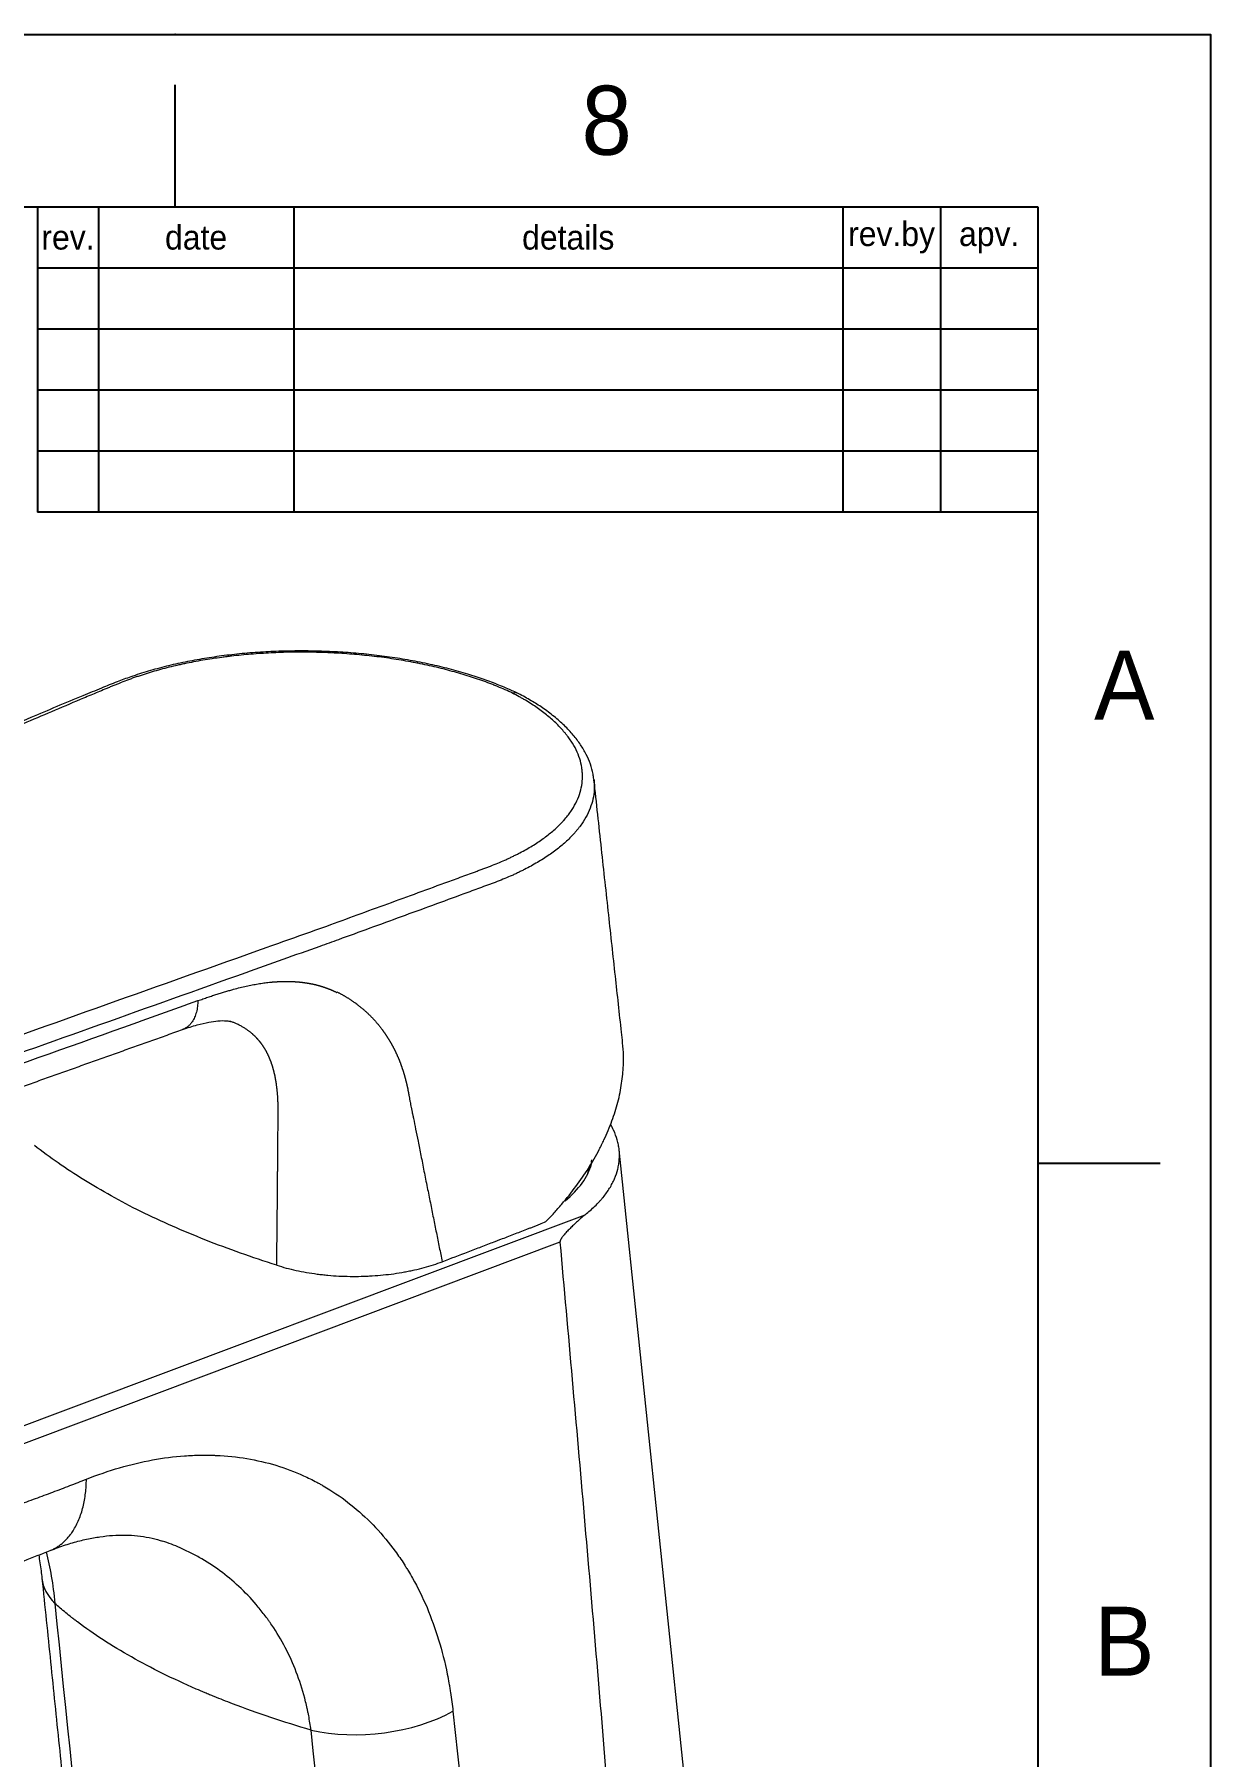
# Model space of a CAD drawing. Extents: x 8168 to 8762, y -18192 to -17772.
# Drawn here: x 8665.2 to 8761.6, y -17913.1 to -17772 of the extents above; entities that cross this region are included whole.
import ezdxf

# ---------------------------------------------------------------- set-up
doc = ezdxf.new("R2010")
doc.units = 0
doc.header["$MEASUREMENT"] = 0
doc.linetypes.add('HIDDEN2', pattern=[4.7625, 3.175, -1.5875])
doc.layers.get('0').update_dxf_attribs({"linetype": 'CONTINUOUS'})
for name, color, linetype in [('1', 4, 'HIDDEN2'), ('FORM', 7, 'CONTINUOUS'), ('TEXT', 2, 'CONTINUOUS')]:
    doc.layers.add(name, color=color, linetype=linetype)
doc.styles.get("Standard").update_dxf_attribs({"font": 'Gulim.ttf'})

msp = doc.modelspace()

# ---------------------------------------------------------------- linework, layer by layer
for p, q in [((8676.77, -17786.11), (8676.77, -17776.11)), ((8747.48, -17786.11), (8181.82, -17786.11)), ((8747.48, -18177.83), (8747.48, -17786.11)), ((8747.48, -17864.45), (8757.48, -17864.45))]:
    msp.add_line(p, q)
msp.add_lwpolyline([(8167.68, -17771.97), (8761.62, -17771.97), (8761.62, -18191.97), (8167.68, -18191.97)], close=True)
for p in [(8676.77, -17771.97), (8747.48, -17864.45)]:
    msp.add_point(p)
at = {"layer": '1', "color": 7, "linetype": 'Continuous', "lineweight": 18}
msp.add_line((8722.52, -17953.2), (8713.15, -17863.37), dxfattribs=at)
at = {"layer": '1', "color": 1, "linetype": 'Continuous', "lineweight": 13}
for p, q in [((8631.23, -17898.4), (8710.37, -17868.68)), ((8708.3, -17870.94), (8631.88, -17899.64))]:
    msp.add_line(p, q, dxfattribs=at)
at = {"layer": '1', "color": 7, "linetype": 'Continuous', "lineweight": 18}
for centre, major_axis, ratio, start_param, end_param in [((8691.03, -17863.04), (20, -0.51), 0.443758, 5.80876, 6.172203), ((8691.03, -17863.52), (-19.87, 0.22), 0.454517, 2.970964, 3.042828), ((8691.01, -17864.99), (20, -0.23), 0.454517, 0.095032, 0.106126)]:
    msp.add_ellipse(centre, major_axis=major_axis, ratio=ratio, start_param=start_param, end_param=end_param, dxfattribs=at)
at = {"layer": '1', "color": 1, "linetype": 'Continuous', "lineweight": 13}
for centre, major_axis, ratio, start_param, end_param in [((8675.8, -17897.47), (9.95, 1.02), 0.535168, 3.142851, 3.552822), ((8692.88, -17905.91), (-9.94, -1.07), 0.530849, 0.9898, 2.245457)]:
    msp.add_ellipse(centre, major_axis=major_axis, ratio=ratio, start_param=start_param, end_param=end_param, dxfattribs=at)
at = {"layer": '1', "color": 7, "linetype": 'Continuous', "lineweight": 18}
for points, knots in [([(8704.81, -17825.94), (8704.74, -17825.91), (8704.3, -17825.7), (8703.46, -17825.34), (8702.23, -17824.87), (8700.89, -17824.42), (8699.43, -17824), (8697.86, -17823.62), (8696.23, -17823.29), (8694.56, -17823.01), (8692.87, -17822.79), (8691.15, -17822.63), (8689.42, -17822.53), (8687.67, -17822.48), (8685.92, -17822.49), (8684.18, -17822.55), (8682.46, -17822.68), (8680.78, -17822.86), (8679.15, -17823.1), (8677.56, -17823.39), (8676.03, -17823.74), (8674.54, -17824.14), (8673.2, -17824.57), (8671.92, -17825.04), (8670.64, -17825.57), (8668.27, -17826.54), (8664.69, -17828.04), (8661.49, -17829.43), (8659.67, -17830.19), (8659.5, -17830.27)], [0, 0, 0, 0, 0.005311, 0.03469, 0.063045, 0.092624, 0.124971, 0.157444, 0.189978, 0.222461, 0.254804, 0.28693, 0.319136, 0.351604, 0.384175, 0.416794, 0.449397, 0.481934, 0.514093, 0.546261, 0.578791, 0.61163, 0.644702, 0.672354, 0.705021, 0.744854, 0.856167, 0.986776, 1, 1, 1, 1]), ([(8704.41, -17825.94), (8704.42, -17825.94), (8704.42, -17825.94), (8704.44, -17825.93), (8704.44, -17825.93), (8704.46, -17825.93), (8704.47, -17825.92), (8704.5, -17825.91), (8704.52, -17825.91), (8704.59, -17825.9), (8704.63, -17825.9), (8704.68, -17825.9), (8704.69, -17825.9), (8704.71, -17825.9), (8704.72, -17825.9), (8704.75, -17825.91), (8704.76, -17825.91), (8704.8, -17825.93), (8704.82, -17825.93), (8704.83, -17825.94)], [0, 0, 0, 0, 0.035814, 0.035814, 0.071628, 0.071628, 0.143256, 0.143256, 0.286512, 0.286512, 0.573024, 0.573024, 0.644653, 0.644653, 0.716281, 0.716281, 0.859537, 0.859537, 1, 1, 1, 1]), ([(8711.07, -17833), (8711.06, -17832.86), (8711.01, -17832.44), (8710.81, -17831.75), (8710.47, -17830.95), (8710, -17830.16), (8709.4, -17829.37), (8708.68, -17828.6), (8707.83, -17827.85), (8706.93, -17827.17), (8705.94, -17826.55), (8705.24, -17826.16), (8704.86, -17825.97), (8704.83, -17825.95)], [0, 0, 0, 0, 0.05228, 0.152224, 0.252829, 0.357816, 0.465525, 0.575322, 0.686274, 0.797358, 0.892831, 0.991786, 1, 1, 1, 1]), ([(8713.44, -17854.6), (8713.41, -17854.31), (8713.21, -17852.49), (8712.83, -17848.99), (8712.28, -17843.98), (8711.7, -17838.62), (8711.3, -17834.94), (8711.09, -17833.06)], [0, 0, 0, 0, 0.040629, 0.254664, 0.487292, 0.738505, 1, 1, 1, 1]), ([(8677.37, -17853.51), (8677.79, -17853.36), (8678.55, -17853.12), (8679.52, -17852.89), (8680.36, -17852.77), (8680.99, -17852.78), (8681.23, -17852.82), (8681.29, -17852.85)], [0, 0, 0, 0, 0.211822, 0.403395, 0.576564, 0.805133, 1, 1, 1, 1]), ([(8707.15, -17869.24), (8707.38, -17869.01), (8707.6, -17868.77), (8708.03, -17868.3), (8708.24, -17868.06), (8708.86, -17867.34), (8709.25, -17866.85), (8709.98, -17865.87), (8710.32, -17865.37), (8710.96, -17864.36), (8711.25, -17863.85), (8711.59, -17863.2), (8711.65, -17863.07), (8711.75, -17862.88), (8711.78, -17862.81), (8711.85, -17862.68), (8712, -17862.36), (8712.15, -17862.03), (8712.47, -17861.25), (8712.66, -17860.74), (8712.98, -17859.71), (8713.12, -17859.19), (8713.33, -17858.17), (8713.4, -17857.66), (8713.46, -17857.03), (8713.47, -17856.9), (8713.49, -17856.71), (8713.49, -17856.65), (8713.5, -17856.52), (8713.51, -17856.2), (8713.51, -17855.89), (8713.5, -17855.29), (8713.48, -17854.95), (8713.44, -17854.6)], [0, 0, 0, 0, 0.051488, 0.051488, 0.102976, 0.102976, 0.205952, 0.205952, 0.308928, 0.308928, 0.411904, 0.411904, 0.437648, 0.437648, 0.45052, 0.45052, 0.463392, 0.51488, 0.51488, 0.617856, 0.617856, 0.720832, 0.720832, 0.823808, 0.823808, 0.849552, 0.849552, 0.862424, 0.862424, 0.875296, 0.926784, 0.926784, 1, 1, 1, 1]), ([(8710.37, -17868.68), (8710.65, -17868.45), (8710.92, -17868.22), (8711.29, -17867.86), (8711.4, -17867.74), (8711.57, -17867.56), (8711.63, -17867.5), (8711.73, -17867.38), (8711.79, -17867.32), (8712.04, -17867.01), (8712.22, -17866.76), (8712.45, -17866.38), (8712.52, -17866.25), (8712.63, -17866.05), (8712.66, -17865.99), (8712.72, -17865.86), (8712.75, -17865.8), (8712.89, -17865.47), (8712.98, -17865.21), (8713.07, -17864.81), (8713.11, -17864.62), (8713.14, -17864.42), (8713.16, -17864.28), (8713.16, -17864.22), (8713.18, -17863.88), (8713.18, -17863.62), (8713.14, -17863.22), (8713.11, -17863.02), (8713.06, -17862.82), (8713.03, -17862.69), (8713.01, -17862.62), (8712.92, -17862.29), (8712.76, -17861.86), (8712.54, -17861.43), (8712.45, -17861.27)], [0, 0, 0, 0, 0.10401, 0.10401, 0.156014, 0.156014, 0.182017, 0.182017, 0.208019, 0.208019, 0.312029, 0.312029, 0.364033, 0.364033, 0.390036, 0.390036, 0.416038, 0.416038, 0.520048, 0.520048, 0.572053, 0.598055, 0.598055, 0.624057, 0.624057, 0.728067, 0.728067, 0.780072, 0.806074, 0.806074, 0.832077, 0.832077, 0.936086, 1, 1, 1, 1]), ([(8673.95, -17868.42), (8673.11, -17868.01), (8672.31, -17867.58), (8670.75, -17866.71), (8669.25, -17865.83), (8667.15, -17864.45), (8665.85, -17863.5), (8665.23, -17863.01)], [0, 0, 0, 0, 0.25, 0.25, 0.5, 0.75, 1, 1, 1, 1]), ([(8685.09, -17872.82), (8684.08, -17872.5), (8682.1, -17871.83), (8679.25, -17870.77), (8677.43, -17870.01), (8675.66, -17869.23), (8674.79, -17868.83), (8673.95, -17868.42)], [0, 0, 0, 0, 0.25, 0.5, 0.75, 0.75, 1, 1, 1, 1]), ([(8710.37, -17868.68), (8710.29, -17868.75), (8710.2, -17868.81), (8710.04, -17868.96), (8709.95, -17869.03), (8709.78, -17869.19), (8709.69, -17869.27), (8709.52, -17869.43), (8709.43, -17869.52), (8709.24, -17869.69), (8709.15, -17869.78), (8709.01, -17869.93), (8708.96, -17869.98), (8708.87, -17870.07), (8708.82, -17870.12), (8708.73, -17870.23), (8708.68, -17870.28), (8708.61, -17870.36), (8708.59, -17870.39), (8708.54, -17870.45), (8708.52, -17870.48), (8708.47, -17870.54), (8708.45, -17870.57), (8708.42, -17870.62), (8708.41, -17870.64), (8708.39, -17870.67), (8708.38, -17870.69), (8708.36, -17870.73), (8708.35, -17870.74), (8708.33, -17870.78), (8708.32, -17870.8), (8708.31, -17870.83), (8708.31, -17870.84), (8708.31, -17870.86), (8708.3, -17870.87), (8708.3, -17870.9), (8708.3, -17870.92), (8708.3, -17870.94)], [0, 0, 0, 0, 0.125, 0.125, 0.25, 0.25, 0.375, 0.375, 0.5, 0.5, 0.625, 0.625, 0.6875, 0.6875, 0.75, 0.75, 0.8125, 0.8125, 0.84375, 0.84375, 0.875, 0.875, 0.90625, 0.90625, 0.921875, 0.921875, 0.9375, 0.9375, 0.953125, 0.953125, 0.96875, 0.96875, 0.976562, 0.976562, 0.984375, 0.984375, 1, 1, 1, 1]), ([(8698.65, -17872.53), (8699.36, -17872.26), (8700.07, -17871.99), (8701.14, -17871.58), (8701.5, -17871.44), (8702.21, -17871.17), (8702.56, -17871.03), (8703.01, -17870.86), (8703.1, -17870.83), (8703.27, -17870.76), (8703.36, -17870.73), (8703.63, -17870.62), (8703.81, -17870.56), (8704.34, -17870.35), (8704.7, -17870.21), (8705.23, -17870.01), (8705.41, -17869.94), (8705.67, -17869.84), (8705.76, -17869.8), (8705.94, -17869.74), (8706.03, -17869.7), (8706.2, -17869.63), (8706.29, -17869.6), (8706.47, -17869.53), (8706.73, -17869.42), (8706.98, -17869.32), (8707.15, -17869.24)], [0, 0, 0, 0, 0.25, 0.25, 0.375, 0.375, 0.5, 0.5, 0.53125, 0.53125, 0.5625, 0.5625, 0.625, 0.625, 0.75, 0.75, 0.8125, 0.8125, 0.84375, 0.84375, 0.875, 0.875, 0.90625, 0.90625, 0.9375, 1, 1, 1, 1]), ([(8708.3, -17870.94), (8708.63, -17874.68), (8708.97, -17878.43), (8709.63, -17885.92), (8709.96, -17889.67), (8710.61, -17897.16), (8710.93, -17900.91), (8711.57, -17908.42), (8711.88, -17912.17), (8712.35, -17917.81), (8712.5, -17919.68), (8712.81, -17923.44), (8712.96, -17925.32), (8713.25, -17929.09), (8713.4, -17930.97), (8713.68, -17934.74), (8713.82, -17936.63), (8714.03, -17939.46), (8714.1, -17940.4), (8714.23, -17942.29), (8714.29, -17943.24), (8714.42, -17945.13), (8714.48, -17946.08), (8714.6, -17947.97), (8714.66, -17948.92), (8714.77, -17950.82), (8714.82, -17951.78), (8714.9, -17953.21), (8714.92, -17953.68), (8714.96, -17954.64), (8714.98, -17955.12), (8715.02, -17956.08), (8715.04, -17956.56), (8715.06, -17957.28), (8715.06, -17957.52), (8715.07, -17958.01), (8715.08, -17958.25), (8715.08, -17958.73), (8715.08, -17958.98), (8715.08, -17959.34), (8715.08, -17959.47), (8715.08, -17959.71), (8715.07, -17959.83), (8715.07, -17960.08), (8715.06, -17960.2), (8715.05, -17960.39), (8715.05, -17960.45), (8715.04, -17960.58), (8715.04, -17960.64), (8715.03, -17960.77), (8715.02, -17960.83), (8715.01, -17960.92), (8715.01, -17960.96), (8715, -17961.02), (8714.99, -17961.05), (8714.98, -17961.12), (8714.98, -17961.15), (8714.96, -17961.21), (8714.95, -17961.25), (8714.94, -17961.29), (8714.94, -17961.31), (8714.92, -17961.34), (8714.92, -17961.36), (8714.91, -17961.38), (8714.9, -17961.39), (8714.89, -17961.4), (8714.89, -17961.41), (8714.88, -17961.42), (8714.87, -17961.43), (8714.86, -17961.44), (8714.86, -17961.44), (8714.85, -17961.44), (8714.85, -17961.44), (8714.85, -17961.45)], [0, 0, 0, 0, 0.125, 0.125, 0.25, 0.25, 0.375, 0.375, 0.5, 0.5, 0.5625, 0.5625, 0.625, 0.625, 0.6875, 0.6875, 0.75, 0.75, 0.78125, 0.78125, 0.8125, 0.8125, 0.84375, 0.84375, 0.875, 0.875, 0.90625, 0.90625, 0.921875, 0.921875, 0.9375, 0.9375, 0.953125, 0.953125, 0.960937, 0.960937, 0.96875, 0.96875, 0.976562, 0.976562, 0.980469, 0.980469, 0.984375, 0.984375, 0.988281, 0.988281, 0.990234, 0.990234, 0.992187, 0.992187, 0.994141, 0.994141, 0.995117, 0.995117, 0.996094, 0.996094, 0.99707, 0.99707, 0.998047, 0.998047, 0.998535, 0.998535, 0.999023, 0.999023, 0.999268, 0.999268, 0.999512, 0.999512, 0.999756, 0.999756, 0.999878, 0.999878, 1, 1, 1, 1]), ([(8685.09, -17872.82), (8685.34, -17872.9), (8685.6, -17872.98), (8686.13, -17873.12), (8686.67, -17873.25), (8687.23, -17873.36), (8687.81, -17873.46), (8688.1, -17873.5), (8688.47, -17873.55), (8688.54, -17873.56), (8688.69, -17873.58), (8688.92, -17873.6), (8689.14, -17873.62), (8689.59, -17873.67), (8690.19, -17873.71), (8690.79, -17873.73), (8691.4, -17873.74), (8691.71, -17873.73), (8692.09, -17873.73), (8692.17, -17873.72), (8692.32, -17873.72), (8692.55, -17873.71), (8692.77, -17873.7), (8693.23, -17873.67), (8693.82, -17873.62), (8694.7, -17873.52), (8695.27, -17873.43), (8695.62, -17873.36), (8695.69, -17873.35), (8695.83, -17873.32), (8696.04, -17873.28), (8696.25, -17873.24), (8696.65, -17873.15), (8697.18, -17873.02), (8697.69, -17872.87), (8698.18, -17872.71), (8698.42, -17872.62), (8698.65, -17872.53)], [0, 0, 0, 0, 0.0625, 0.0625, 0.125, 0.1875, 0.1875, 0.25, 0.25, 0.265625, 0.265625, 0.28125, 0.3125, 0.3125, 0.375, 0.4375, 0.4375, 0.5, 0.5, 0.515625, 0.515625, 0.53125, 0.5625, 0.5625, 0.625, 0.6875, 0.75, 0.75, 0.765625, 0.765625, 0.78125, 0.8125, 0.8125, 0.875, 0.9375, 0.9375, 1, 1, 1, 1]), ([(8666.51, -17896.21), (8666.73, -17896.12), (8667.37, -17895.87), (8668.37, -17895.55), (8669.52, -17895.25), (8670.62, -17895.06), (8671.67, -17894.94), (8672.7, -17894.92), (8673.7, -17894.98), (8674.65, -17895.13), (8675.33, -17895.28), (8675.67, -17895.41), (8675.73, -17895.43)], [0, 0, 0, 0, 0.056103, 0.162807, 0.269739, 0.37708, 0.485467, 0.600732, 0.719656, 0.843051, 0.971909, 1, 1, 1, 1]), ([(8627.16, -17910.02), (8627.66, -17909.87), (8628.61, -17909.59), (8629.73, -17909.28), (8630.52, -17909.05), (8631.01, -17908.91), (8631.69, -17908.73), (8632.9, -17908.28), (8634.66, -17907.69), (8636.67, -17907), (8638.46, -17906.38), (8640.02, -17905.84), (8641.34, -17905.38), (8642.41, -17905.01), (8643.38, -17904.67), (8644.68, -17904.23), (8646.48, -17903.6), (8648.88, -17902.75), (8651.68, -17901.76), (8654.87, -17900.61), (8658.43, -17899.3), (8662.37, -17897.82), (8665.09, -17896.76), (8666.52, -17896.2)], [0, 0, 0, 0, 0.035968, 0.068199, 0.08042, 0.092492, 0.103755, 0.128595, 0.185715, 0.236431, 0.280987, 0.321725, 0.355181, 0.381352, 0.403476, 0.429341, 0.479974, 0.541186, 0.612781, 0.694534, 0.786252, 0.887955, 1, 1, 1, 1]), ([(8665.58, -17896.56), (8665.65, -17896.98), (8665.75, -17897.61), (8665.82, -17898.28), (8665.84, -17898.5)], [0, 0, 0, 0, 0.6794, 1, 1, 1, 1])]:
    msp.add_open_spline(points, degree=3, knots=knots, dxfattribs=at)
at = {"layer": '1', "color": 1, "linetype": 'Continuous', "lineweight": 13}
for points, degree, knots in [([(8704.41, -17825.94), (8704.02, -17825.76), (8703.61, -17825.58), (8703.09, -17825.36), (8702.98, -17825.32), (8702.77, -17825.24), (8702.66, -17825.19), (8702.33, -17825.07), (8702.11, -17824.99), (8701.45, -17824.76), (8700.99, -17824.61), (8700.07, -17824.32), (8699.59, -17824.19), (8698.62, -17823.93), (8698.12, -17823.81), (8697.37, -17823.64), (8697.11, -17823.59), (8696.72, -17823.51), (8696.59, -17823.49), (8696.33, -17823.44), (8696.2, -17823.41), (8695.55, -17823.29), (8695.02, -17823.2), (8693.95, -17823.04), (8693.42, -17822.97), (8692.34, -17822.85), (8691.8, -17822.8), (8690.7, -17822.71), (8690.15, -17822.67), (8689.45, -17822.64), (8689.24, -17822.63), (8689.03, -17822.62), (8688.89, -17822.62), (8688.82, -17822.62), (8688.48, -17822.6), (8688.2, -17822.6), (8687.36, -17822.58), (8686.81, -17822.58), (8685.71, -17822.6), (8684.62, -17822.64), (8683.53, -17822.71), (8682.45, -17822.8), (8681.92, -17822.85), (8681.32, -17822.92), (8681.25, -17822.93), (8681.12, -17822.94), (8680.92, -17822.97), (8680.46, -17823.03), (8680.07, -17823.08), (8679.29, -17823.2), (8678.78, -17823.29), (8678.03, -17823.43), (8677.78, -17823.48), (8677.41, -17823.56), (8677.23, -17823.6), (8677.04, -17823.64), (8676.92, -17823.67), (8676.86, -17823.69), (8676.32, -17823.81), (8675.85, -17823.93), (8675.16, -17824.12), (8674.93, -17824.19), (8674.6, -17824.29), (8674.49, -17824.32), (8674.33, -17824.37), (8674.27, -17824.39), (8674.16, -17824.43), (8674.11, -17824.44), (8674, -17824.48), (8673.94, -17824.5), (8673.84, -17824.53), (8673.78, -17824.55), (8673.62, -17824.6), (8673.51, -17824.64), (8673.3, -17824.71), (8673.2, -17824.75), (8672.99, -17824.82), (8672.89, -17824.86), (8672.58, -17824.98), (8672.38, -17825.06), (8672.14, -17825.16), (8672.09, -17825.18), (8671.99, -17825.22), (8671.94, -17825.24), (8671.84, -17825.28), (8671.79, -17825.3), (8671.69, -17825.34), (8671.64, -17825.36), (8671.5, -17825.42), (8671.4, -17825.46), (8671.2, -17825.54), (8671.11, -17825.58), (8670.81, -17825.7), (8670.62, -17825.79), (8670.04, -17826.03), (8669.65, -17826.19), (8667.7, -17827.01), (8666.15, -17827.67), (8663.04, -17828.98), (8661.49, -17829.64), (8659.93, -17830.29)], 3, [0, 0, 0, 0, 0.03125, 0.03125, 0.039063, 0.039063, 0.046875, 0.046875, 0.0625, 0.0625, 0.09375, 0.09375, 0.125, 0.125, 0.15625, 0.15625, 0.171875, 0.171875, 0.179688, 0.179688, 0.1875, 0.1875, 0.21875, 0.21875, 0.25, 0.25, 0.28125, 0.28125, 0.3125, 0.3125, 0.320313, 0.324219, 0.324219, 0.328125, 0.328125, 0.34375, 0.34375, 0.375, 0.375, 0.40625, 0.4375, 0.4375, 0.46875, 0.46875, 0.472656, 0.472656, 0.476563, 0.484375, 0.5, 0.5, 0.53125, 0.53125, 0.546875, 0.546875, 0.554688, 0.558594, 0.558594, 0.5625, 0.5625, 0.59375, 0.59375, 0.609375, 0.609375, 0.617188, 0.617188, 0.621094, 0.621094, 0.625, 0.625, 0.628906, 0.628906, 0.632813, 0.632813, 0.640625, 0.640625, 0.648438, 0.648438, 0.65625, 0.65625, 0.671875, 0.671875, 0.675781, 0.675781, 0.679688, 0.679688, 0.683594, 0.683594, 0.6875, 0.6875, 0.695313, 0.695313, 0.703125, 0.703125, 0.71875, 0.71875, 0.75, 0.75, 0.875, 0.875, 1, 1, 1, 1]), ([(8689.51, -17844.91), (8691.17, -17844.3), (8692.84, -17843.69), (8696.17, -17842.48), (8697.83, -17841.87), (8699.91, -17841.11), (8700.33, -17840.96), (8700.95, -17840.73), (8701.16, -17840.65), (8701.47, -17840.54), (8701.58, -17840.5), (8701.78, -17840.42), (8701.89, -17840.38), (8702.04, -17840.32), (8702.09, -17840.31), (8702.2, -17840.27), (8702.25, -17840.25), (8702.4, -17840.19), (8702.51, -17840.15), (8702.81, -17840.03), (8703.01, -17839.95), (8703.41, -17839.79), (8703.6, -17839.71), (8703.89, -17839.58), (8703.98, -17839.54), (8704.12, -17839.47), (8704.17, -17839.45), (8704.26, -17839.41), (8704.31, -17839.38), (8704.4, -17839.34), (8704.44, -17839.32), (8704.53, -17839.27), (8704.58, -17839.25), (8704.72, -17839.18), (8704.8, -17839.14), (8705.07, -17839), (8705.24, -17838.91), (8705.75, -17838.63), (8706.07, -17838.44), (8706.67, -17838.04), (8707.25, -17837.64), (8707.75, -17837.22), (8708.1, -17836.9), (8708.22, -17836.79), (8708.38, -17836.62), (8708.43, -17836.56), (8708.54, -17836.45), (8708.59, -17836.4), (8708.74, -17836.23), (8708.83, -17836.11), (8708.97, -17835.94), (8709.01, -17835.88), (8709.1, -17835.77), (8709.14, -17835.71), (8709.34, -17835.42), (8709.48, -17835.19), (8709.72, -17834.72), (8709.82, -17834.48), (8709.98, -17834), (8710.04, -17833.76), (8710.13, -17833.27), (8710.15, -17833.03), (8710.15, -17832.75), (8710.15, -17832.72), (8710.15, -17832.66), (8710.15, -17832.63), (8710.14, -17832.54), (8710.13, -17832.35), (8710.11, -17832.17), (8710.05, -17831.8), (8710, -17831.56), (8709.84, -17831.07), (8709.74, -17830.83), (8709.51, -17830.35), (8709.37, -17830.11), (8709.13, -17829.75), (8709.05, -17829.63), (8708.92, -17829.46), (8708.87, -17829.4), (8708.8, -17829.31), (8708.78, -17829.28), (8708.73, -17829.22), (8708.7, -17829.19), (8708.48, -17828.93), (8708.27, -17828.69), (8707.81, -17828.24), (8707.56, -17828.02), (8707.02, -17827.58), (8706.74, -17827.37), (8706.14, -17826.94), (8705.82, -17826.74), (8705.39, -17826.48), (8705.31, -17826.43), (8705.14, -17826.33), (8705.05, -17826.28), (8704.78, -17826.14), (8704.6, -17826.04), (8704.41, -17825.94)], 3, [0, 0, 0, 0, 0.125, 0.125, 0.25, 0.25, 0.28125, 0.28125, 0.296875, 0.296875, 0.304688, 0.304688, 0.3125, 0.3125, 0.316406, 0.316406, 0.320313, 0.320313, 0.328125, 0.328125, 0.34375, 0.34375, 0.359375, 0.359375, 0.367188, 0.367188, 0.371094, 0.371094, 0.375, 0.375, 0.378906, 0.378906, 0.382813, 0.382813, 0.390625, 0.390625, 0.40625, 0.40625, 0.4375, 0.4375, 0.46875, 0.5, 0.5, 0.515625, 0.515625, 0.523438, 0.523438, 0.53125, 0.53125, 0.546875, 0.546875, 0.554688, 0.554688, 0.5625, 0.5625, 0.59375, 0.59375, 0.625, 0.625, 0.65625, 0.65625, 0.6875, 0.6875, 0.691406, 0.691406, 0.695313, 0.695313, 0.703125, 0.71875, 0.71875, 0.75, 0.75, 0.78125, 0.78125, 0.8125, 0.8125, 0.828125, 0.828125, 0.835938, 0.835938, 0.839844, 0.839844, 0.84375, 0.84375, 0.875, 0.875, 0.90625, 0.90625, 0.9375, 0.9375, 0.96875, 0.96875, 0.976562, 0.976562, 0.984375, 0.984375, 1, 1, 1, 1]), ([(8711.09, -17833.06), (8711.09, -17833.07), (8711.1, -17833.09), (8711.1, -17833.17), (8711.11, -17833.26), (8711.12, -17833.36), (8711.12, -17833.42), (8711.12, -17833.46), (8711.12, -17833.74), (8711.11, -17834), (8711.04, -17834.5), (8710.98, -17834.75), (8710.83, -17835.25), (8710.73, -17835.5), (8710.5, -17835.99), (8710.36, -17836.24), (8710.13, -17836.6), (8710.04, -17836.72), (8709.91, -17836.9), (8709.86, -17836.96), (8709.77, -17837.08), (8709.67, -17837.2), (8709.57, -17837.32), (8709.47, -17837.44), (8709.42, -17837.49), (8709.26, -17837.67), (8709.14, -17837.78), (8708.79, -17838.13), (8708.54, -17838.35), (8708, -17838.79), (8707.72, -17839), (8707.11, -17839.41), (8706.79, -17839.62), (8706.11, -17840.01), (8705.76, -17840.21), (8705.34, -17840.42), (8705.29, -17840.44), (8705.2, -17840.49), (8705.15, -17840.51), (8705.06, -17840.56), (8705.01, -17840.58), (8704.91, -17840.63), (8704.87, -17840.65), (8704.72, -17840.72), (8704.63, -17840.77), (8704.43, -17840.86), (8704.33, -17840.9), (8704.03, -17841.03), (8703.83, -17841.12), (8703.42, -17841.28), (8703.21, -17841.37), (8702.94, -17841.47), (8702.89, -17841.49), (8702.78, -17841.53), (8702.73, -17841.54), (8702.57, -17841.6), (8702.46, -17841.64), (8702.14, -17841.76), (8701.93, -17841.84), (8701.29, -17842.08), (8700.86, -17842.23), (8698.72, -17843.02), (8697, -17843.65), (8693.57, -17844.9), (8691.85, -17845.53), (8690.14, -17846.15)], 3, [0, 0, 0, 0, 0.002682, 0.002682, 0.013763, 0.019304, 0.019304, 0.024844, 0.024844, 0.06917, 0.06917, 0.113495, 0.113495, 0.15782, 0.15782, 0.202145, 0.202145, 0.224308, 0.224308, 0.235389, 0.235389, 0.246471, 0.257552, 0.257552, 0.268633, 0.268633, 0.290796, 0.290796, 0.335121, 0.335121, 0.379446, 0.379446, 0.423772, 0.423772, 0.468097, 0.468097, 0.473638, 0.473638, 0.479178, 0.479178, 0.484719, 0.484719, 0.49026, 0.49026, 0.501341, 0.501341, 0.512422, 0.512422, 0.534585, 0.534585, 0.556747, 0.556747, 0.562288, 0.562288, 0.567829, 0.567829, 0.57891, 0.57891, 0.601073, 0.601073, 0.645398, 0.645398, 0.822699, 0.822699, 1, 1, 1, 1]), ([(8657.95, -17856.15), (8662.34, -17854.59), (8666.73, -17853.02), (8675.51, -17849.89), (8679.9, -17848.33), (8686.03, -17846.15), (8687.77, -17845.53), (8689.51, -17844.91)], 3, [0, 0, 0, 0, 0.417341, 0.417341, 0.834761, 0.834761, 1, 1, 1, 1]), ([(8690.14, -17846.15), (8689.63, -17846.33), (8689.12, -17846.51), (8686.59, -17847.42), (8684.57, -17848.14), (8678.55, -17850.28), (8674.55, -17851.71), (8666.56, -17854.55), (8662.57, -17855.98), (8658.58, -17857.4)], 3, [0, 0, 0, 0, 0.048144, 0.048144, 0.240718, 0.240718, 0.620359, 0.620359, 1, 1, 1, 1]), ([(8678.63, -17851.14), (8678.7, -17851.12), (8678.84, -17851.07), (8679.04, -17851), (8679.24, -17850.93), (8679.44, -17850.86), (8679.64, -17850.8), (8679.83, -17850.73), (8680.01, -17850.67), (8680.2, -17850.61), (8680.38, -17850.55), (8680.56, -17850.5), (8680.73, -17850.44), (8680.91, -17850.39), (8681.07, -17850.34), (8681.24, -17850.3), (8681.4, -17850.25), (8681.68, -17850.17), (8682.08, -17850.07), (8682.59, -17849.95), (8683.08, -17849.85), (8683.56, -17849.76), (8684.03, -17849.69), (8684.35, -17849.65), (8684.54, -17849.63), (8684.59, -17849.63), (8684.65, -17849.62), (8684.7, -17849.62), (8684.75, -17849.61), (8684.81, -17849.61), (8684.86, -17849.6), (8684.91, -17849.6), (8684.97, -17849.6), (8685.02, -17849.59), (8685.07, -17849.59), (8685.12, -17849.59), (8685.17, -17849.58), (8685.23, -17849.58), (8685.28, -17849.58), (8685.33, -17849.58), (8685.38, -17849.57), (8685.43, -17849.57), (8685.48, -17849.57), (8685.54, -17849.57), (8685.59, -17849.57), (8685.64, -17849.57), (8685.69, -17849.56), (8685.74, -17849.56), (8685.79, -17849.56), (8685.84, -17849.56), (8685.89, -17849.56), (8685.94, -17849.56), (8685.99, -17849.56), (8686.04, -17849.56), (8686.09, -17849.57), (8686.14, -17849.57), (8686.19, -17849.57), (8686.24, -17849.57), (8686.29, -17849.57), (8686.34, -17849.57), (8686.39, -17849.57), (8686.44, -17849.58), (8686.49, -17849.58), (8686.54, -17849.58), (8686.59, -17849.59), (8686.63, -17849.59), (8686.68, -17849.59), (8686.73, -17849.6), (8686.78, -17849.6), (8686.83, -17849.6), (8686.88, -17849.61), (8686.92, -17849.61), (8686.97, -17849.62), (8687.02, -17849.62), (8687.07, -17849.63), (8687.11, -17849.63), (8687.16, -17849.64), (8687.21, -17849.64), (8687.26, -17849.65), (8687.3, -17849.65), (8687.35, -17849.66), (8687.4, -17849.67), (8687.44, -17849.67), (8687.49, -17849.68), (8687.54, -17849.69), (8687.58, -17849.7), (8687.63, -17849.7), (8687.67, -17849.71), (8687.72, -17849.72), (8687.77, -17849.73), (8687.81, -17849.74), (8687.86, -17849.75), (8687.9, -17849.75), (8687.95, -17849.76), (8687.99, -17849.77), (8688.04, -17849.78), (8688.08, -17849.79), (8688.13, -17849.8), (8688.17, -17849.81), (8688.22, -17849.82), (8688.26, -17849.83), (8688.31, -17849.84), (8688.35, -17849.86), (8688.39, -17849.87), (8688.44, -17849.88), (8688.48, -17849.89), (8688.53, -17849.9), (8688.57, -17849.91), (8688.61, -17849.93), (8688.66, -17849.94), (8688.7, -17849.95), (8688.74, -17849.96), (8688.78, -17849.98), (8688.83, -17849.99), (8688.87, -17850), (8688.91, -17850.02), (8688.96, -17850.03), (8689, -17850.05), (8689.04, -17850.06), (8689.08, -17850.08), (8689.12, -17850.09), (8689.17, -17850.11), (8689.21, -17850.12), (8689.25, -17850.14), (8689.29, -17850.15), (8689.33, -17850.17), (8689.37, -17850.18), (8689.41, -17850.2), (8689.46, -17850.22), (8689.5, -17850.23), (8689.54, -17850.25), (8689.58, -17850.27), (8689.62, -17850.29), (8689.66, -17850.3), (8689.7, -17850.32), (8689.74, -17850.34), (8689.78, -17850.36), (8689.82, -17850.38), (8689.86, -17850.39), (8689.9, -17850.41), (8689.94, -17850.43), (8689.98, -17850.45), (8690, -17850.47), (8690.02, -17850.47)], 3, [0, 0, 0, 0, 0.017248, 0.034225, 0.050932, 0.067369, 0.083536, 0.099434, 0.115063, 0.130423, 0.145514, 0.160336, 0.174891, 0.189178, 0.203198, 0.216952, 0.230438, 0.243659, 0.287165, 0.329671, 0.371196, 0.411762, 0.451389, 0.4901, 0.494683, 0.49926, 0.50383, 0.508393, 0.512949, 0.517498, 0.522041, 0.526577, 0.531107, 0.53563, 0.540146, 0.544656, 0.54916, 0.553657, 0.558148, 0.562632, 0.56711, 0.571582, 0.576048, 0.580508, 0.584962, 0.589409, 0.593851, 0.598287, 0.602717, 0.607141, 0.611559, 0.615972, 0.620378, 0.62478, 0.629175, 0.633565, 0.63795, 0.642328, 0.646702, 0.65107, 0.655433, 0.659791, 0.664143, 0.66849, 0.672832, 0.677169, 0.681501, 0.685828, 0.690151, 0.694468, 0.69878, 0.703088, 0.707391, 0.711689, 0.715982, 0.720271, 0.724556, 0.728836, 0.733111, 0.737382, 0.741649, 0.745912, 0.75017, 0.754425, 0.758675, 0.762921, 0.767163, 0.771401, 0.775635, 0.779865, 0.784092, 0.788315, 0.792534, 0.796749, 0.800961, 0.805169, 0.809374, 0.813576, 0.817774, 0.821969, 0.82616, 0.830348, 0.834534, 0.838716, 0.842895, 0.847071, 0.851244, 0.855414, 0.859582, 0.863746, 0.867908, 0.872067, 0.876224, 0.880378, 0.88453, 0.888679, 0.892826, 0.896971, 0.901113, 0.905253, 0.909391, 0.913527, 0.917661, 0.921793, 0.925923, 0.930051, 0.934177, 0.938302, 0.942425, 0.946546, 0.950666, 0.954784, 0.958901, 0.963016, 0.96713, 0.971242, 0.975354, 0.979464, 0.983573, 0.987681, 0.991789, 0.995895, 1, 1, 1, 1]), ([(8690.03, -17850.43), (8690.06, -17850.44), (8690.11, -17850.47), (8690.2, -17850.51), (8690.28, -17850.56), (8690.36, -17850.6), (8690.44, -17850.64), (8690.52, -17850.69), (8690.6, -17850.73), (8690.68, -17850.78), (8690.76, -17850.83), (8690.84, -17850.88), (8690.92, -17850.92), (8691, -17850.97), (8691.07, -17851.02), (8691.15, -17851.07), (8691.23, -17851.12), (8691.3, -17851.17), (8691.38, -17851.23), (8691.45, -17851.28), (8691.53, -17851.33), (8691.6, -17851.39), (8691.67, -17851.44), (8691.75, -17851.5), (8691.82, -17851.55), (8691.89, -17851.61), (8691.96, -17851.66), (8692.03, -17851.72), (8692.1, -17851.78), (8692.17, -17851.84), (8692.24, -17851.9), (8692.31, -17851.96), (8692.38, -17852.02), (8692.44, -17852.08), (8692.51, -17852.14), (8692.58, -17852.21), (8692.64, -17852.27), (8692.71, -17852.33), (8692.77, -17852.4), (8692.83, -17852.46), (8692.9, -17852.53), (8692.96, -17852.59), (8693.02, -17852.66), (8693.09, -17852.73), (8693.15, -17852.8), (8693.21, -17852.87), (8693.27, -17852.94), (8693.33, -17853.01), (8693.39, -17853.08), (8693.45, -17853.15), (8693.5, -17853.22), (8693.56, -17853.29), (8693.62, -17853.37), (8693.67, -17853.44), (8693.72, -17853.5), (8693.76, -17853.56), (8693.79, -17853.6), (8693.82, -17853.64), (8693.85, -17853.68), (8693.88, -17853.72), (8693.91, -17853.76), (8693.94, -17853.8), (8693.97, -17853.85), (8694, -17853.89), (8694.02, -17853.93), (8694.05, -17853.97), (8694.08, -17854.02), (8694.11, -17854.06), (8694.14, -17854.1), (8694.16, -17854.15), (8694.19, -17854.19), (8694.22, -17854.23), (8694.25, -17854.28), (8694.27, -17854.32), (8694.3, -17854.36), (8694.33, -17854.41), (8694.35, -17854.45), (8694.38, -17854.5), (8694.41, -17854.54), (8694.43, -17854.59), (8694.46, -17854.63), (8694.48, -17854.68), (8694.51, -17854.72), (8694.53, -17854.77), (8694.56, -17854.81), (8694.58, -17854.86), (8694.61, -17854.9), (8694.63, -17854.95), (8694.65, -17855), (8694.68, -17855.04), (8694.7, -17855.09), (8694.73, -17855.14), (8694.75, -17855.18), (8694.77, -17855.23), (8694.8, -17855.28), (8694.82, -17855.32), (8694.84, -17855.37), (8694.86, -17855.42), (8694.89, -17855.47), (8694.91, -17855.51), (8694.93, -17855.56), (8694.95, -17855.61), (8694.97, -17855.66), (8694.99, -17855.71), (8695.02, -17855.76), (8695.04, -17855.81), (8695.06, -17855.86), (8695.08, -17855.9), (8695.1, -17855.95), (8695.12, -17856), (8695.14, -17856.05), (8695.16, -17856.1), (8695.18, -17856.15), (8695.2, -17856.2), (8695.22, -17856.25), (8695.24, -17856.3), (8695.25, -17856.36), (8695.27, -17856.41), (8695.29, -17856.46), (8695.31, -17856.51), (8695.33, -17856.56), (8695.35, -17856.61), (8695.36, -17856.66), (8695.38, -17856.72), (8695.4, -17856.77), (8695.42, -17856.82), (8695.43, -17856.87), (8695.45, -17856.92), (8695.47, -17856.98), (8695.48, -17857.03), (8695.5, -17857.08), (8695.51, -17857.14), (8695.53, -17857.19), (8695.55, -17857.24), (8695.56, -17857.3), (8695.58, -17857.35), (8695.59, -17857.41), (8695.61, -17857.46), (8695.62, -17857.51), (8695.64, -17857.57), (8695.65, -17857.62), (8695.66, -17857.68), (8695.68, -17857.73), (8695.69, -17857.79), (8695.71, -17857.84), (8695.72, -17857.9), (8695.73, -17857.95), (8695.75, -17858.01), (8695.76, -17858.07), (8695.77, -17858.12), (8695.78, -17858.18), (8695.8, -17858.24), (8695.81, -17858.29), (8695.82, -17858.35), (8695.83, -17858.41), (8695.84, -17858.46), (8695.85, -17858.52), (8695.86, -17858.58), (8695.88, -17858.64), (8695.89, -17858.69), (8695.9, -17858.75), (8695.9, -17858.79), (8695.91, -17858.81)], 3, [0, 0, 0, 0, 0.009517, 0.019014, 0.028494, 0.037955, 0.047398, 0.056823, 0.066231, 0.075622, 0.084997, 0.094355, 0.103697, 0.113024, 0.122335, 0.131631, 0.140912, 0.150179, 0.159431, 0.16867, 0.177895, 0.187108, 0.196307, 0.205494, 0.214669, 0.223832, 0.232984, 0.242124, 0.251254, 0.260373, 0.269482, 0.278582, 0.287671, 0.296752, 0.305824, 0.314888, 0.323944, 0.332992, 0.342032, 0.351066, 0.360093, 0.369113, 0.378128, 0.387137, 0.396141, 0.40514, 0.414134, 0.423124, 0.43211, 0.441093, 0.450073, 0.45905, 0.468024, 0.476997, 0.485968, 0.490848, 0.495724, 0.500597, 0.505466, 0.510332, 0.515194, 0.520053, 0.524909, 0.529761, 0.534611, 0.539457, 0.5443, 0.54914, 0.553977, 0.558812, 0.563644, 0.568473, 0.573299, 0.578122, 0.582944, 0.587762, 0.592578, 0.597392, 0.602204, 0.607013, 0.61182, 0.616625, 0.621428, 0.626229, 0.631028, 0.635825, 0.640621, 0.645415, 0.650207, 0.654997, 0.659786, 0.664574, 0.66936, 0.674144, 0.678928, 0.68371, 0.688491, 0.693271, 0.69805, 0.702828, 0.707605, 0.712382, 0.717157, 0.721932, 0.726707, 0.73148, 0.736254, 0.741027, 0.745799, 0.750571, 0.755343, 0.760115, 0.764887, 0.769659, 0.77443, 0.779202, 0.783974, 0.788747, 0.793519, 0.798292, 0.803066, 0.80784, 0.812614, 0.81739, 0.822166, 0.826942, 0.83172, 0.836498, 0.841278, 0.846058, 0.85084, 0.855623, 0.860407, 0.865192, 0.869979, 0.874768, 0.879557, 0.884349, 0.889142, 0.893937, 0.898733, 0.903532, 0.908332, 0.913135, 0.917939, 0.922746, 0.927555, 0.932366, 0.93718, 0.941996, 0.946814, 0.951635, 0.956459, 0.961285, 0.966114, 0.970946, 0.975781, 0.980618, 0.985459, 0.990303, 0.99515, 1, 1, 1, 1]), ([(8658.55, -17858.3), (8663.22, -17856.64), (8667.88, -17854.97), (8674.58, -17852.59), (8676.6, -17851.87), (8678.63, -17851.14)], 3, [0, 0, 0, 0, 0.697279, 0.697279, 1, 1, 1, 1]), ([(8683.19, -17853.96), (8683.18, -17853.94), (8683.14, -17853.91), (8683.09, -17853.86), (8683.03, -17853.81), (8682.96, -17853.76), (8682.89, -17853.7), (8682.81, -17853.64), (8682.72, -17853.57), (8682.63, -17853.51), (8682.53, -17853.44), (8682.43, -17853.37), (8682.32, -17853.31), (8682.2, -17853.24), (8682.07, -17853.17), (8681.94, -17853.1), (8681.77, -17853.03), (8681.57, -17852.94), (8681.4, -17852.89), (8681.31, -17852.86), (8681.3, -17852.85)], 3, [0, 0, 0, 0, 0.02848, 0.06008, 0.094799, 0.132638, 0.173596, 0.217674, 0.264872, 0.31519, 0.368628, 0.425185, 0.484863, 0.547661, 0.613579, 0.682617, 0.754775, 0.871289, 0.981838, 1, 1, 1, 1]), ([(8685.2, -17860.02), (8685.2, -17859.99), (8685.2, -17859.94), (8685.2, -17859.85), (8685.2, -17859.76), (8685.2, -17859.67), (8685.2, -17859.59), (8685.2, -17859.5), (8685.19, -17859.42), (8685.19, -17859.34), (8685.19, -17859.25), (8685.18, -17859.17), (8685.18, -17859.09), (8685.17, -17859.01), (8685.17, -17858.93), (8685.16, -17858.86), (8685.15, -17858.78), (8685.15, -17858.71), (8685.14, -17858.63), (8685.13, -17858.56), (8685.13, -17858.48), (8685.12, -17858.41), (8685.11, -17858.34), (8685.1, -17858.27), (8685.09, -17858.2), (8685.08, -17858.13), (8685.08, -17858.06), (8685.07, -17858), (8685.06, -17857.93), (8685.05, -17857.86), (8685.04, -17857.8), (8685.03, -17857.74), (8685.01, -17857.67), (8685, -17857.61), (8684.99, -17857.55), (8684.98, -17857.49), (8684.97, -17857.43), (8684.96, -17857.37), (8684.95, -17857.31), (8684.93, -17857.25), (8684.92, -17857.2), (8684.91, -17857.14), (8684.89, -17857.09), (8684.88, -17857.03), (8684.87, -17856.98), (8684.86, -17856.92), (8684.84, -17856.87), (8684.83, -17856.82), (8684.81, -17856.77), (8684.8, -17856.72), (8684.79, -17856.67), (8684.77, -17856.62), (8684.76, -17856.57), (8684.74, -17856.53), (8684.73, -17856.48), (8684.72, -17856.44), (8684.7, -17856.39), (8684.69, -17856.35), (8684.67, -17856.31), (8684.66, -17856.26), (8684.64, -17856.22), (8684.63, -17856.18), (8684.61, -17856.14), (8684.6, -17856.09), (8684.58, -17856.05), (8684.56, -17856.01), (8684.55, -17855.97), (8684.53, -17855.93), (8684.52, -17855.89), (8684.5, -17855.85), (8684.48, -17855.81), (8684.46, -17855.77), (8684.45, -17855.73), (8684.43, -17855.69), (8684.41, -17855.65), (8684.39, -17855.62), (8684.38, -17855.58), (8684.36, -17855.54), (8684.34, -17855.5), (8684.32, -17855.47), (8684.3, -17855.43), (8684.28, -17855.39), (8684.27, -17855.36), (8684.25, -17855.32), (8684.23, -17855.28), (8684.21, -17855.25), (8684.19, -17855.21), (8684.17, -17855.18), (8684.15, -17855.15), (8684.13, -17855.11), (8684.11, -17855.08), (8684.09, -17855.04), (8684.07, -17855.01), (8684.04, -17854.98), (8684.02, -17854.94), (8684, -17854.91), (8683.98, -17854.88), (8683.96, -17854.85), (8683.94, -17854.81), (8683.92, -17854.78), (8683.89, -17854.75), (8683.87, -17854.72), (8683.85, -17854.69), (8683.83, -17854.66), (8683.8, -17854.63), (8683.78, -17854.6), (8683.76, -17854.57), (8683.74, -17854.54), (8683.71, -17854.51), (8683.69, -17854.48), (8683.67, -17854.45), (8683.64, -17854.42), (8683.62, -17854.4), (8683.59, -17854.37), (8683.57, -17854.34), (8683.55, -17854.31), (8683.52, -17854.29), (8683.5, -17854.26), (8683.47, -17854.23), (8683.45, -17854.21), (8683.42, -17854.18), (8683.4, -17854.15), (8683.37, -17854.13), (8683.35, -17854.1), (8683.32, -17854.08), (8683.3, -17854.05), (8683.27, -17854.03), (8683.25, -17854), (8683.22, -17853.98), (8683.2, -17853.96), (8683.19, -17853.96)], 3, [0, 0, 0, 0, 0.011277, 0.022484, 0.033618, 0.044682, 0.055674, 0.066595, 0.077445, 0.088223, 0.09893, 0.109566, 0.12013, 0.130623, 0.141045, 0.151396, 0.161675, 0.171883, 0.18202, 0.192085, 0.202079, 0.212002, 0.221854, 0.231634, 0.241343, 0.250981, 0.260548, 0.270043, 0.279467, 0.28882, 0.298101, 0.307311, 0.31645, 0.325518, 0.334515, 0.34344, 0.352294, 0.361077, 0.369789, 0.378429, 0.386998, 0.395496, 0.403923, 0.412278, 0.420563, 0.428776, 0.436918, 0.444989, 0.452988, 0.460917, 0.468774, 0.47656, 0.484275, 0.491919, 0.499491, 0.506676, 0.513846, 0.521002, 0.528144, 0.535272, 0.542386, 0.549485, 0.556571, 0.563643, 0.570701, 0.577744, 0.584774, 0.59179, 0.598792, 0.60578, 0.612753, 0.619713, 0.626659, 0.633592, 0.64051, 0.647414, 0.654305, 0.661181, 0.668044, 0.674893, 0.681728, 0.688549, 0.695356, 0.70215, 0.70893, 0.715696, 0.722448, 0.729187, 0.735912, 0.742623, 0.749321, 0.756004, 0.762675, 0.769331, 0.775974, 0.782603, 0.789219, 0.795821, 0.802409, 0.808984, 0.815545, 0.822093, 0.828627, 0.835148, 0.841655, 0.848149, 0.854629, 0.861096, 0.867549, 0.873989, 0.880416, 0.886829, 0.893229, 0.899616, 0.905989, 0.912349, 0.918695, 0.925029, 0.931349, 0.937656, 0.943949, 0.95023, 0.956497, 0.962751, 0.968992, 0.97522, 0.981434, 0.987636, 0.993824, 1, 1, 1, 1]), ([(8695.91, -17858.81), (8695.91, -17858.85), (8695.93, -17858.92), (8695.95, -17859.03), (8695.97, -17859.14), (8695.98, -17859.24), (8696, -17859.33), (8696.03, -17859.47), (8696.06, -17859.66), (8696.1, -17859.85), (8696.13, -17859.99), (8696.15, -17860.08), (8696.17, -17860.17), (8696.18, -17860.26), (8696.2, -17860.35), (8696.22, -17860.44), (8696.24, -17860.53), (8696.26, -17860.62), (8696.28, -17860.71), (8696.35, -17861.06), (8696.48, -17861.71), (8696.64, -17862.52), (8696.79, -17863.25), (8696.91, -17863.85), (8697.03, -17864.47), (8697.16, -17865.11), (8697.29, -17865.77), (8697.46, -17866.64), (8697.68, -17867.7), (8697.92, -17868.94), (8698.17, -17870.16), (8698.41, -17871.35), (8698.57, -17872.14), (8698.65, -17872.53)], 3, [0, 0, 0, 0, 0.008331, 0.01625, 0.023758, 0.030854, 0.037539, 0.043812, 0.060748, 0.078721, 0.085399, 0.092063, 0.098713, 0.10535, 0.111974, 0.118583, 0.12518, 0.131762, 0.138331, 0.144886, 0.207183, 0.280568, 0.322536, 0.366135, 0.411368, 0.458233, 0.506733, 0.556869, 0.648411, 0.738498, 0.827126, 0.914294, 1, 1, 1, 1]), ([(8685.09, -17872.82), (8685.09, -17872.62), (8685.1, -17872.21), (8685.1, -17871.61), (8685.11, -17871.02), (8685.12, -17870.44), (8685.12, -17869.86), (8685.13, -17869.3), (8685.13, -17868.74), (8685.14, -17868.2), (8685.14, -17867.66), (8685.15, -17867.18), (8685.15, -17866.75), (8685.15, -17866.38), (8685.16, -17866.02), (8685.16, -17865.67), (8685.16, -17865.33), (8685.17, -17865.01), (8685.17, -17864.69), (8685.17, -17864.38), (8685.18, -17864.08), (8685.18, -17863.8), (8685.18, -17863.52), (8685.18, -17863.26), (8685.18, -17863), (8685.19, -17862.76), (8685.19, -17862.52), (8685.19, -17862.3), (8685.19, -17862.09), (8685.19, -17861.88), (8685.2, -17861.69), (8685.2, -17861.51), (8685.2, -17861.34), (8685.2, -17861.18), (8685.2, -17861.02), (8685.2, -17860.88), (8685.2, -17860.75), (8685.2, -17860.63), (8685.2, -17860.53), (8685.2, -17860.43), (8685.2, -17860.34), (8685.21, -17860.26), (8685.21, -17860.19), (8685.21, -17860.14), (8685.21, -17860.09), (8685.21, -17860.05), (8685.2, -17860.03), (8685.2, -17860.02)], 3, [0, 0, 0, 0, 0.047828, 0.094928, 0.1413, 0.186945, 0.231862, 0.276052, 0.319515, 0.36225, 0.404258, 0.445539, 0.475237, 0.504119, 0.532186, 0.559438, 0.585874, 0.611496, 0.636302, 0.660293, 0.683469, 0.70583, 0.727376, 0.748107, 0.768023, 0.787124, 0.80541, 0.822881, 0.839537, 0.855378, 0.870404, 0.884615, 0.898011, 0.910592, 0.922359, 0.93331, 0.943447, 0.952769, 0.961276, 0.968968, 0.975846, 0.981908, 0.987156, 0.991589, 0.995208, 0.998011, 1, 1, 1, 1]), ([(8669.49, -17890.35), (8670.4, -17889.99), (8671.31, -17889.68), (8673.12, -17889.15), (8674.91, -17888.73), (8676.67, -17888.5), (8677.98, -17888.41), (8678.41, -17888.39), (8679.06, -17888.38), (8679.28, -17888.38), (8679.6, -17888.38), (8679.71, -17888.39), (8679.92, -17888.39), (8680.03, -17888.4), (8680.99, -17888.44), (8681.83, -17888.53), (8683.45, -17888.8), (8684.25, -17888.98), (8685.8, -17889.45), (8686.55, -17889.74), (8687.66, -17890.23), (8688.02, -17890.41), (8688.47, -17890.65), (8688.56, -17890.7), (8688.69, -17890.78), (8688.73, -17890.8), (8688.82, -17890.85), (8689.04, -17890.98), (8689.26, -17891.11), (8690.12, -17891.64), (8690.78, -17892.12), (8692.03, -17893.15), (8692.63, -17893.71), (8693.76, -17894.92), (8694.3, -17895.57), (8695.05, -17896.6), (8695.3, -17896.96), (8695.6, -17897.42), (8695.65, -17897.52), (8695.77, -17897.7), (8695.94, -17897.98), (8696.11, -17898.27), (8696.65, -17899.24), (8697.05, -17900.04), (8697.76, -17901.72), (8698.07, -17902.6), (8698.63, -17904.41), (8698.87, -17905.36), (8699.12, -17906.58), (8699.16, -17906.82), (8699.23, -17907.2), (8699.25, -17907.32), (8699.29, -17907.57), (8699.39, -17908.2), (8699.48, -17908.84), (8699.53, -17909.36)], 3, [0, 0, 0, 0, 0.0625, 0.0625, 0.125, 0.1875, 0.1875, 0.21875, 0.21875, 0.234375, 0.234375, 0.242187, 0.242187, 0.25, 0.25, 0.3125, 0.3125, 0.375, 0.375, 0.4375, 0.4375, 0.46875, 0.46875, 0.476563, 0.476563, 0.480469, 0.480469, 0.484375, 0.5, 0.5, 0.5625, 0.5625, 0.625, 0.625, 0.6875, 0.6875, 0.71875, 0.71875, 0.726563, 0.726563, 0.734375, 0.75, 0.75, 0.8125, 0.8125, 0.875, 0.875, 0.9375, 0.9375, 0.953125, 0.953125, 0.960938, 0.960938, 0.96875, 1, 1, 1, 1]), ([(8632.46, -17901.4), (8633.34, -17901.24), (8634.65, -17901.07), (8635.27, -17900.99), (8635.74, -17900.93), (8636.29, -17900.85), (8636.31, -17900.85), (8636.35, -17900.84), (8636.98, -17900.66), (8637.29, -17900.57), (8637.65, -17900.46), (8640.3, -17899.7), (8642.95, -17898.96), (8645.14, -17898.34), (8648.26, -17897.44), (8654.29, -17895.68), (8658.87, -17894.17), (8664.57, -17892.3), (8669.49, -17890.35)], 2, [0, 0, 0, 0.125, 0.125, 0.1875, 0.1875, 0.21875, 0.21875, 0.234375, 0.234375, 0.25, 0.25, 0.375, 0.375, 0.5, 0.5, 0.75, 0.75, 1, 1, 1]), ([(8687.9, -17910.91), (8687.84, -17910.51), (8687.78, -17910.12), (8687.69, -17909.63), (8687.67, -17909.54), (8687.63, -17909.35), (8687.61, -17909.25), (8687.55, -17908.96), (8687.5, -17908.77), (8687.27, -17907.84), (8687.04, -17907.11), (8686.53, -17905.72), (8686.24, -17905.05), (8685.59, -17903.75), (8685.23, -17903.13), (8684.74, -17902.39), (8684.59, -17902.17), (8684.44, -17901.95), (8684.34, -17901.81), (8684.28, -17901.73), (8684.02, -17901.38), (8683.8, -17901.1), (8683.14, -17900.3), (8682.67, -17899.79), (8681.68, -17898.85), (8681.17, -17898.41), (8680.1, -17897.6), (8679.54, -17897.23), (8678.81, -17896.8), (8678.67, -17896.72), (8678.44, -17896.6), (8678.37, -17896.56), (8678.22, -17896.48), (8677.85, -17896.29), (8677.47, -17896.11), (8676.69, -17895.77), (8676.22, -17895.58), (8675.73, -17895.42)], 3, [0, 0, 0, 0, 0.051211, 0.051211, 0.064014, 0.064014, 0.076817, 0.076817, 0.102422, 0.102422, 0.204845, 0.204845, 0.307267, 0.307267, 0.409689, 0.409689, 0.435295, 0.448097, 0.448097, 0.4609, 0.4609, 0.512111, 0.512111, 0.614534, 0.614534, 0.716956, 0.716956, 0.819378, 0.819378, 0.844984, 0.844984, 0.857787, 0.857787, 0.870589, 0.921801, 0.921801, 1, 1, 1, 1]), ([(8666.18, -17896.31), (8666.35, -17896.95), (8666.49, -17897.61), (8666.74, -17899.02), (8666.83, -17899.76), (8666.9, -17900.53)], 3, [0, 0, 0, 0, 0.492192, 0.492192, 1, 1, 1, 1]), ([(8687.9, -17910.91), (8686.78, -17910.58), (8685.68, -17910.24), (8683.54, -17909.52), (8682.49, -17909.15), (8680.96, -17908.56), (8680.46, -17908.37), (8679.84, -17908.11), (8679.71, -17908.06), (8679.46, -17907.96), (8679.1, -17907.81), (8678.73, -17907.65), (8677.53, -17907.13), (8676.61, -17906.7), (8674.84, -17905.83), (8673.15, -17904.93), (8671.6, -17904), (8670.12, -17903.04), (8669.42, -17902.55), (8668.68, -17901.99), (8668.6, -17901.93), (8668.43, -17901.8), (8668.35, -17901.74), (8668.11, -17901.55), (8667.64, -17901.17), (8667.19, -17900.79), (8666.9, -17900.53)], 3, [0, 0, 0, 0, 0.125, 0.125, 0.25, 0.25, 0.3125, 0.3125, 0.328125, 0.328125, 0.34375, 0.375, 0.375, 0.5, 0.5, 0.625, 0.75, 0.75, 0.875, 0.875, 0.890625, 0.890625, 0.90625, 0.90625, 0.9375, 1, 1, 1, 1])]:
    msp.add_open_spline(points, degree=degree, knots=knots, dxfattribs=at)
at = {"layer": '1', "color": 7, "linetype": 'Continuous', "lineweight": 18}
for points, degree in [([(8711.09, -17833), (8711.09, -17833.02), (8711.09, -17833.04), (8711.09, -17833.06)], 3), ([(8657.29, -17860.66), (8667.33, -17857.08), (8677.37, -17853.51)], 2), ([(8681.3, -17852.85), (8681.28, -17852.85), (8681.26, -17852.84), (8681.24, -17852.84)], 3), ([(8710.89, -17864.4), (8710.89, -17864.33), (8710.9, -17864.26), (8710.9, -17864.19)], 3), ([(8665.85, -17898.49), (8668.66, -17925.88), (8671.48, -17953.26)], 2)]:
    msp.add_open_spline(points, degree=degree, dxfattribs=at)
at = {"layer": '1', "color": 1, "linetype": 'Continuous', "lineweight": 13}
for points, weights in [([(8678.63, -17851.14), (8678.58, -17853.08), (8677.37, -17853.51)], [1, 0.817388701333, 0.862704791412]), ([(8666.52, -17896.2), (8669.43, -17895.04), (8669.49, -17890.35)], [0.860791198778, 0.820996479374, 1])]:
    msp.add_rational_spline(points, weights, degree=2, dxfattribs=at)
for points in [[(8666.9, -17900.53), (8668.76, -17918.71), (8670.62, -17936.88), (8672.48, -17955.05)], [(8699.53, -17909.36), (8701.54, -17927.95), (8703.54, -17946.54), (8705.54, -17965.13)], [(8693.83, -17965.6), (8691.86, -17947.37), (8689.88, -17929.14), (8687.9, -17910.91)]]:
    msp.add_open_spline(points, degree=3, dxfattribs=at)
at = {"layer": 'FORM'}
for p, q in [((8665.48, -17786.11), (8665.48, -17811.11)), ((8670.48, -17786.11), (8670.48, -17811.11)), ((8686.48, -17786.11), (8686.48, -17811.11)), ((8731.48, -17786.11), (8731.48, -17811.11)), ((8739.48, -17786.11), (8739.48, -17811.11)), ((8747.48, -17791.11), (8665.48, -17791.11)), ((8747.48, -17796.11), (8665.48, -17796.11)), ((8747.48, -17801.11), (8665.48, -17801.11)), ((8747.48, -17806.11), (8665.48, -17806.11)), ((8747.48, -17811.11), (8665.48, -17811.11))]:
    msp.add_line(p, q, dxfattribs=at)

# ---------------------------------------------------------------- texts
at = {"char_height": 5.66, "attachment_point": 5}
for s, width, insert in [('8', 50, (8712.13, -17779.04)), ('A', 10, (8754.55, -17825.28)), ('B', 10, (8754.55, -17903.63))]:
    msp.add_mtext_dynamic_manual_height_columns(s, width=width, gutter_width=12.5, heights=[0], dxfattribs=dict(at, insert=insert))
at = {"layer": 'TEXT', "char_height": 2, "attachment_point": 5}
for s, width, insert in [('rev.by', 8, (8735.48, -17788.61)), ('rev.', 5, (8667.98, -17788.61)), ('date', 16, (8678.48, -17788.61)), ('details', 45, (8708.98, -17788.61)), ('apv.', 8, (8743.48, -17788.61))]:
    msp.add_mtext_dynamic_manual_height_columns(s, width=width, gutter_width=12.5, heights=[0], dxfattribs=dict(at, insert=insert))

doc.saveas('drawing.dxf')
